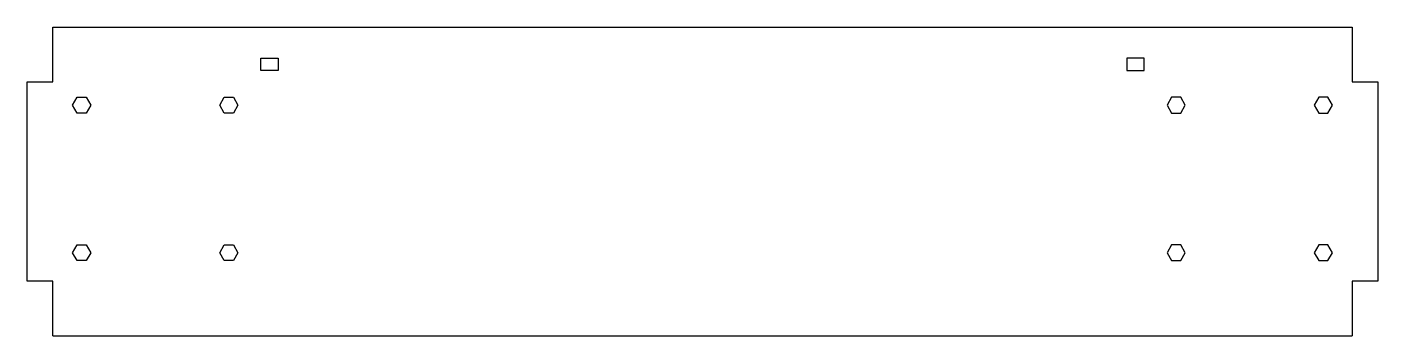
# Model space of a CAD drawing. Header units: millimetres. Extents: x 0 to 780, y 0 to 178.
import ezdxf

# ---------------------------------------------------------------- set-up
doc = ezdxf.new("R2010")
doc.units = ezdxf.units.MM

msp = doc.modelspace()

# ---------------------------------------------------------------- linework, layer by layer
at = {"color": 7, "linetype": 'Continuous', "lineweight": 25}
for p, q in [((15, 146.5), (15, 178)), ((15, 178), (765, 178)), ((765, 178), (765, 146.5)), ((135, 160), (145, 160)), ((135, 153), (135, 160)), ((145, 160), (145, 153)), ((645, 160), (635, 160)), ((635, 160), (635, 153)), ((645, 153), (645, 160)), ((145, 153), (135, 153)), ((635, 153), (645, 153)), ((0, 31.5), (0, 146.5)), ((0, 146.5), (15, 146.5)), ((765, 146.5), (780, 146.5)), ((780, 146.5), (780, 31.5)), ((26.25, 132.97), (28.87, 137.52)), ((28.87, 128.42), (26.25, 132.97)), ((28.87, 137.52), (34.13, 137.52)), ((34.13, 137.52), (36.75, 132.97)), ((36.75, 132.97), (34.13, 128.42)), ((111.25, 132.97), (113.87, 137.52)), ((113.87, 128.42), (111.25, 132.97)), ((113.87, 137.52), (119.13, 137.52)), ((119.13, 137.52), (121.75, 132.97)), ((121.75, 132.97), (119.13, 128.42)), ((660.87, 137.52), (658.25, 132.97)), ((658.25, 132.97), (660.87, 128.42)), ((666.13, 137.52), (660.87, 137.52)), ((668.75, 132.97), (666.13, 137.52)), ((666.13, 128.42), (668.75, 132.97)), ((745.87, 137.52), (743.25, 132.97)), ((743.25, 132.97), (745.87, 128.42)), ((751.13, 137.52), (745.87, 137.52)), ((753.75, 132.97), (751.13, 137.52)), ((751.13, 128.42), (753.75, 132.97)), ((34.13, 128.42), (28.87, 128.42)), ((119.13, 128.42), (113.87, 128.42)), ((660.87, 128.42), (666.13, 128.42)), ((745.87, 128.42), (751.13, 128.42)), ((26.25, 47.97), (28.87, 52.52)), ((28.87, 43.42), (26.25, 47.97)), ((28.87, 52.52), (34.13, 52.52)), ((34.13, 52.52), (36.75, 47.97)), ((36.75, 47.97), (34.13, 43.42)), ((111.25, 47.97), (113.87, 52.52)), ((113.87, 43.42), (111.25, 47.97)), ((113.87, 52.52), (119.13, 52.52)), ((119.13, 52.52), (121.75, 47.97)), ((121.75, 47.97), (119.13, 43.42)), ((660.87, 52.52), (658.25, 47.97)), ((658.25, 47.97), (660.87, 43.42)), ((666.13, 52.52), (660.87, 52.52)), ((668.75, 47.97), (666.13, 52.52)), ((666.13, 43.42), (668.75, 47.97)), ((745.87, 52.52), (743.25, 47.97)), ((743.25, 47.97), (745.87, 43.42)), ((751.13, 52.52), (745.87, 52.52)), ((753.75, 47.97), (751.13, 52.52)), ((751.13, 43.42), (753.75, 47.97)), ((34.13, 43.42), (28.87, 43.42)), ((119.13, 43.42), (113.87, 43.42)), ((660.87, 43.42), (666.13, 43.42)), ((745.87, 43.42), (751.13, 43.42)), ((15, 31.5), (0, 31.5)), ((15, 0), (15, 31.5)), ((780, 31.5), (765, 31.5)), ((765, 31.5), (765, 0)), ((15, 0), (765, 0))]:
    msp.add_line(p, q, dxfattribs=at)

doc.saveas('drawing.dxf')
